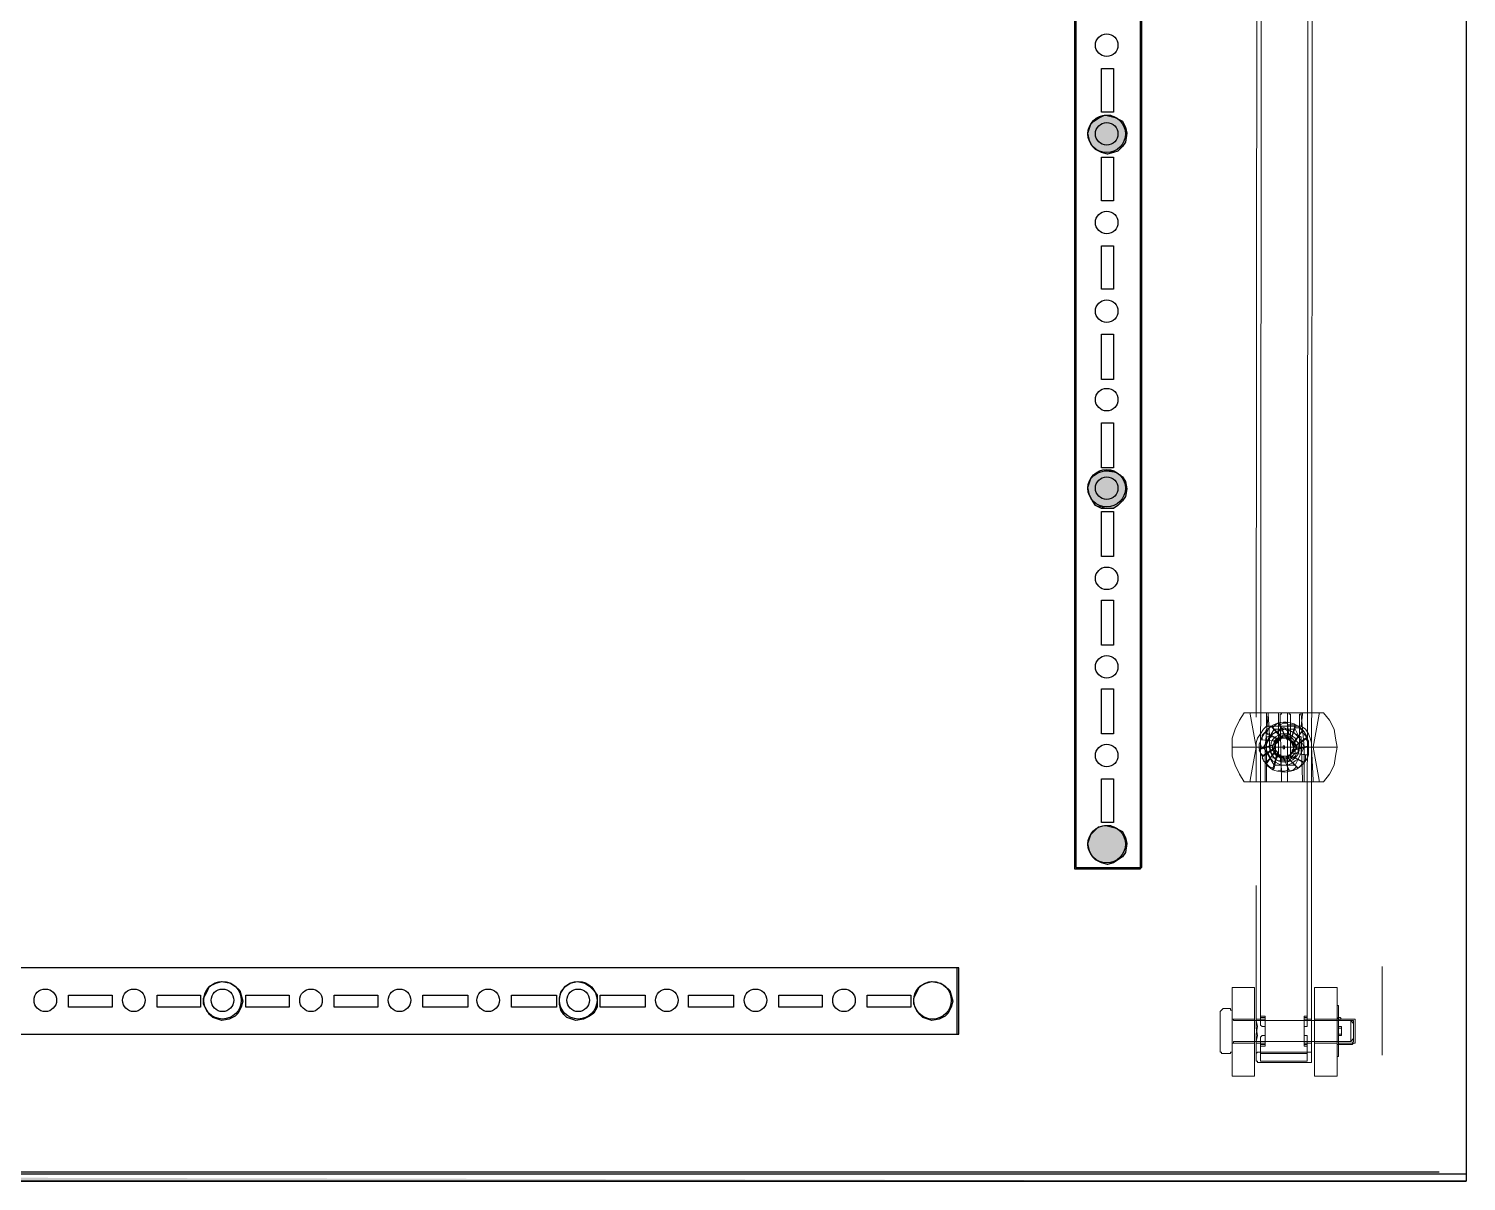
# Model space of a CAD drawing. Extents: x 4719 to 8938, y 1800 to 4482.
# Drawn here: x 5730.9 to 6136.3, y 3079.9 to 3404.8 of the extents above; entities that cross this region are included whole.
import ezdxf

# ---------------------------------------------------------------- set-up
doc = ezdxf.new("R2010")
doc.units = 0
doc.header["$LTSCALE"] = 10
doc.header["$MEASUREMENT"] = 0
doc.layers.add('G02-1-PRDXXXX-E-MRIO-01-P01-01$0$ANNOTATION', color=7, linetype='Continuous')

# ---------------------------------------------------------------- blocks, each defined once
blk = doc.blocks.new('G02-1-PRDXXXX-E-MRIO-01-P01-01$0$DV-54809-ZX-350-001')
at = {"layer": 'G02-1-PRDXXXX-E-MRIO-01-P01-01$0$ANNOTATION', "lineweight": 25}
for points in [[(1415.29, 2462.72), (1417.41, 2462.72), (1417.41, 1279.86), (530.47, 1279.86), (530.47, 1281.98), (530.47, 2460.61), (530.47, 2462.72)], [(1306.91, 1367.92), (1325.54, 1367.92), (1325.54, 2376.36), (1306.91, 2376.36)], [(1307.33, 1368.34), (1325.96, 1368.34), (1325.96, 2376.78), (1307.33, 2376.78)], [(1314.53, 1581.29), (1314.53, 1593.57), (1317.92, 1593.57), (1317.92, 1581.29)], [(1316.22, 1569.44), (1314.53, 1569.86), (1312.84, 1570.71), (1311.99, 1571.55), (1311.14, 1573.25), (1310.72, 1575.36), (1311.57, 1577.9), (1312.41, 1578.75), (1313.68, 1579.6), (1315.38, 1580.44), (1317.07, 1580.44), (1318.76, 1579.6), (1320.46, 1578.75), (1321.3, 1577.06), (1321.73, 1575.36), (1321.3, 1572.82), (1320.46, 1571.55), (1319.19, 1570.28), (1317.92, 1569.86)], [(1314.53, 1556.31), (1314.53, 1568.59), (1317.92, 1568.59), (1317.92, 1556.31)], [(1314.53, 1531.33), (1314.53, 1543.61), (1317.92, 1543.61), (1317.92, 1531.33)], [(1314.53, 1505.93), (1314.53, 1518.63), (1317.92, 1518.63), (1317.92, 1505.93)], [(1314.53, 1480.95), (1314.53, 1493.65), (1317.92, 1493.65), (1317.92, 1480.95)], [(1316.22, 1469.52), (1314.53, 1469.52), (1312.84, 1470.37), (1311.99, 1471.64), (1311.14, 1473.33), (1310.72, 1475.45), (1311.57, 1477.99), (1312.41, 1478.84), (1313.68, 1479.68), (1315.38, 1480.11), (1317.07, 1480.11), (1318.76, 1479.68), (1320.46, 1478.41), (1321.3, 1477.14), (1321.73, 1475.03), (1321.3, 1472.91), (1320.46, 1471.64), (1319.19, 1470.37), (1317.92, 1469.52)], [(1314.53, 1455.98), (1314.53, 1468.68), (1317.92, 1468.68), (1317.92, 1455.98)], [(1314.53, 1431), (1314.53, 1443.7), (1317.92, 1443.7), (1317.92, 1431)], [(1314.53, 1406.02), (1314.53, 1418.72), (1317.92, 1418.72), (1317.92, 1406.02)], [(1314.53, 1381.04), (1314.53, 1393.32), (1317.92, 1393.32), (1317.92, 1381.04)], [(1316.22, 1369.19), (1314.53, 1369.61), (1312.84, 1370.46), (1311.99, 1371.3), (1311.14, 1373), (1310.72, 1375.11), (1311.57, 1377.65), (1312.41, 1378.5), (1313.68, 1379.77), (1315.38, 1380.19), (1317.07, 1380.19), (1318.76, 1379.35), (1320.46, 1378.5), (1321.3, 1376.81), (1321.73, 1375.11), (1321.3, 1372.57), (1320.46, 1371.3), (1319.19, 1370.46), (1317.92, 1369.61)], [(1273.89, 1321.35), (1273.89, 1339.98), (653.24, 1339.98), (653.24, 1321.35)], [(1274.31, 1321.35), (1274.31, 1339.98), (653.67, 1339.98), (653.67, 1321.35)], [(1072.37, 1330.66), (1071.95, 1328.97), (1071.1, 1327.27), (1070.25, 1326.43), (1068.56, 1325.58), (1066.44, 1325.16), (1063.9, 1326), (1063.05, 1326.85), (1062.21, 1328.12), (1061.36, 1329.81), (1061.36, 1331.51), (1062.21, 1333.2), (1063.05, 1334.9), (1064.75, 1335.74), (1066.44, 1336.17), (1068.98, 1335.74), (1070.25, 1334.9), (1071.52, 1333.62), (1071.95, 1332.35)], [(1172.28, 1330.66), (1172.28, 1328.97), (1171.43, 1327.27), (1170.16, 1326.43), (1168.47, 1325.58), (1166.35, 1325.16), (1163.81, 1326), (1162.97, 1326.85), (1162.12, 1328.12), (1161.7, 1329.81), (1161.7, 1331.51), (1162.12, 1333.2), (1163.39, 1334.9), (1164.66, 1335.74), (1166.78, 1336.17), (1168.89, 1335.74), (1170.16, 1334.9), (1171.43, 1333.62), (1172.28, 1332.35)], [(1272.62, 1330.66), (1272.19, 1328.97), (1271.35, 1327.27), (1270.5, 1326.43), (1268.81, 1325.58), (1266.69, 1325.16), (1264.15, 1326), (1263.3, 1326.85), (1262.46, 1328.12), (1261.61, 1329.81), (1261.61, 1331.51), (1262.46, 1333.2), (1263.3, 1334.9), (1265, 1335.74), (1266.69, 1336.17), (1269.23, 1335.74), (1270.5, 1334.9), (1271.77, 1333.62), (1272.19, 1332.35)], [(1035.54, 1328.97), (1023.26, 1328.97), (1023.26, 1332.35), (1035.54, 1332.35)], [(1060.51, 1328.97), (1048.24, 1328.97), (1048.24, 1332.35), (1060.51, 1332.35)], [(1085.49, 1328.97), (1073.22, 1328.97), (1073.22, 1332.35), (1085.49, 1332.35)], [(1110.47, 1328.97), (1098.19, 1328.97), (1098.19, 1332.35), (1110.47, 1332.35)], [(1135.87, 1328.97), (1123.17, 1328.97), (1123.17, 1332.35), (1135.87, 1332.35)], [(1160.85, 1328.97), (1148.15, 1328.97), (1148.15, 1332.35), (1160.85, 1332.35)], [(1185.83, 1328.97), (1173.13, 1328.97), (1173.13, 1332.35), (1185.83, 1332.35)], [(1210.81, 1328.97), (1198.11, 1328.97), (1198.11, 1332.35), (1210.81, 1332.35)], [(1235.79, 1328.97), (1223.51, 1328.97), (1223.51, 1332.35), (1235.79, 1332.35)], [(1260.76, 1328.97), (1248.49, 1328.97), (1248.49, 1332.35), (1260.76, 1332.35)]]:
    blk.add_lwpolyline(points, close=True, dxfattribs=at)
for points in [[(1417.41, 2460.61), (530.47, 2460.61), (530.47, 1281.98), (1417.41, 1281.98)], [(1409.79, 1282.4), (538.94, 1282.4)], [(530.47, 1279.86), (1417.41, 1279.86)]]:
    blk.add_lwpolyline(points, dxfattribs=at)
at = {"layer": 'G02-1-PRDXXXX-E-MRIO-01-P01-01$0$ANNOTATION', "lineweight": 0}
for points in [[(1373.8, 1353.95), (1374.65, 2372.97), (1374.65, 2383.98), (1374.65, 2413.19), (1374.22, 2415.31), (1374.65, 2417), (1374.65, 2422.5), (1374.22, 2422.5), (1374.22, 2422.93), (1372.95, 2422.93), (1360.25, 2422.93), (1359.41, 2422.93), (1358.98, 2422.5), (1358.98, 2417), (1358.98, 2413.19), (1358.98, 2383.98), (1358.98, 2372.97), (1358.14, 1410.68)], [(1373.38, 2418.27), (1372.11, 2418.27), (1372.11, 2417.42), (1372.11, 2412.77), (1372.95, 2412.77), (1373.38, 2412.34), (1373.38, 2383.98), (1373.38, 2372.97), (1372.53, 1340.82)], [(1360.25, 2409.38), (1361.52, 2409.38), (1361.52, 2412.77), (1360.25, 2412.77), (1360.25, 2412.34), (1360.25, 2383.98), (1360.25, 2372.97), (1359.41, 1351.41)], [(1356.02, 1411.95), (1356.44, 1411.95), (1356.44, 1411.52), (1358.14, 1402.21), (1351.79, 1402.21), (1351.36, 1402.21)], [(1370.84, 1411.52), (1371.68, 1402.21), (1369.14, 1397.13), (1363.22, 1397.13), (1360.25, 1402.21), (1363.22, 1407.29), (1369.14, 1407.29), (1371.68, 1402.21), (1372.11, 1402.21), (1373.8, 1402.21), (1374.22, 1402.21), (1375.92, 1392.9), (1375.92, 1392.47), (1376.34, 1392.47)], [(1361.52, 1411.52), (1360.68, 1402.21), (1360.68, 1392.9), (1360.68, 1392.47), (1360.25, 1392.47), (1361.1, 1392.47), (1361.1, 1392.9), (1361.1, 1404.75), (1361.1, 1405.17), (1361.52, 1405.17), (1365.76, 1407.71), (1366.18, 1407.71), (1370.84, 1405.17), (1370.84, 1404.75), (1371.26, 1392.9), (1371.26, 1392.47), (1371.68, 1392.47)], [(1360.68, 1411.95), (1361.1, 1411.95), (1361.1, 1411.52), (1361.1, 1408.14), (1361.52, 1408.14), (1361.95, 1408.14), (1369.99, 1408.14), (1370.41, 1408.14), (1370.84, 1408.14), (1371.26, 1411.52), (1371.26, 1411.95), (1371.68, 1411.95)], [(1361.52, 1411.52), (1361.52, 1411.52)], [(1361.52, 1411.52), (1361.52, 1411.52)], [(1362.79, 1399.25), (1363.64, 1399.25), (1364.06, 1399.25), (1364.06, 1399.67), (1364.49, 1399.67), (1364.49, 1400.09), (1364.49, 1401.36), (1364.49, 1403.48), (1364.49, 1411.52), (1364.49, 1411.95), (1364.91, 1411.95)], [(1365.76, 1392.47), (1365.33, 1392.47), (1365.33, 1392.9), (1364.91, 1410.25), (1364.91, 1411.52), (1365.33, 1411.52), (1365.33, 1411.95), (1364.49, 1411.95)], [(1367.45, 1411.95), (1366.6, 1411.95), (1367.03, 1411.95), (1367.03, 1411.52), (1367.03, 1410.25), (1367.03, 1392.9), (1367.03, 1392.47), (1366.6, 1392.47)], [(1367.03, 1411.95), (1367.45, 1411.95), (1367.45, 1411.52), (1367.87, 1411.52), (1367.87, 1403.48), (1367.87, 1401.36), (1367.87, 1400.09), (1367.87, 1399.25), (1368.3, 1399.25), (1369.14, 1399.25)], [(1370.41, 1411.52), (1370.41, 1411.52)], [(1381, 1402.21), (1380.57, 1402.21), (1374.22, 1402.21), (1375.92, 1411.52), (1375.92, 1411.95), (1376.34, 1411.95)], [(1361.1, 1408.14), (1360.25, 1407.29), (1359.41, 1406.02), (1358.56, 1404.75), (1358.14, 1403.48), (1358.14, 1402.21), (1358.14, 1392.9), (1358.14, 1392.47), (1357.71, 1392.47)], [(1364.49, 1408.98), (1364.91, 1408.56), (1365.76, 1408.98), (1367.03, 1408.98), (1367.03, 1408.56), (1369.14, 1408.56), (1369.14, 1407.71), (1370.41, 1407.71), (1371.26, 1406.87), (1370.84, 1406.44), (1371.68, 1406.02), (1372.53, 1404.75), (1372.11, 1404.75), (1372.95, 1403.48), (1372.95, 1402.63), (1372.53, 1402.21), (1372.95, 1401.36), (1372.95, 1400.09), (1372.11, 1400.09), (1372.11, 1398.82), (1371.68, 1397.98), (1371.26, 1397.98), (1370.84, 1397.13), (1369.99, 1396.28), (1369.57, 1396.71), (1368.72, 1395.86), (1367.45, 1395.44), (1367.45, 1395.86), (1366.18, 1395.44), (1365.33, 1395.44), (1365.33, 1395.86), (1364.06, 1395.44), (1362.79, 1395.86), (1363.22, 1396.28), (1361.95, 1396.71), (1361.1, 1397.55), (1361.1, 1397.98), (1360.25, 1398.4), (1359.83, 1399.67), (1360.25, 1399.67), (1359.41, 1400.52), (1358.98, 1401.79), (1359.83, 1401.79), (1359.41, 1403.06), (1359.41, 1404.33), (1359.83, 1404.33), (1359.83, 1405.17), (1360.68, 1406.44), (1361.1, 1406.02), (1361.52, 1407.29), (1362.37, 1408.14), (1362.79, 1407.71)], [(1359.83, 1401.79), (1363.64, 1403.06), (1363.64, 1403.48), (1364.06, 1403.9), (1359.41, 1404.33), (1359.83, 1405.17), (1359.83, 1405.6), (1360.68, 1406.44), (1361.1, 1407.29), (1361.95, 1407.71)], [(1364.91, 1408.56), (1366.6, 1404.75), (1367.03, 1404.75), (1367.45, 1404.33), (1367.03, 1408.98)], [(1367.03, 1408.56), (1367.45, 1404.75), (1367.87, 1404.33), (1367.87, 1403.9), (1369.14, 1408.56)], [(1369.14, 1407.71), (1367.87, 1403.9), (1368.3, 1403.48), (1368.3, 1403.06), (1371.26, 1406.87)], [(1369.14, 1407.29), (1369.14, 1407.29)], [(1374.65, 1392.47), (1374.22, 1392.47), (1374.22, 1392.9), (1373.8, 1402.21), (1373.8, 1403.48), (1373.38, 1404.75), (1372.95, 1406.02), (1372.11, 1407.29), (1370.84, 1408.14)], [(1370.84, 1408.14), (1370.84, 1408.14)], [(1360.25, 1399.67), (1363.22, 1401.79), (1363.64, 1402.63), (1363.64, 1403.06), (1358.98, 1401.79), (1358.98, 1403.06), (1359.41, 1403.9)], [(1359.83, 1404.33), (1364.06, 1403.9), (1364.49, 1403.9), (1364.91, 1404.33), (1360.68, 1406.44)], [(1361.1, 1405.17), (1361.52, 1405.17)], [(1363.64, 1403.06), (1363.64, 1403.06)], [(1364.06, 1403.9), (1364.06, 1403.9)], [(1364.91, 1404.33), (1364.49, 1404.33)], [(1367.03, 1406.02), (1366.6, 1406.02), (1365.33, 1406.02), (1364.91, 1406.02)], [(1365.33, 1406.02), (1365.33, 1406.02)], [(1365.76, 1404.75), (1365.33, 1404.75)], [(1366.6, 1406.02), (1366.6, 1406.02)], [(1366.6, 1404.75), (1366.6, 1404.75)], [(1367.45, 1404.33), (1367.45, 1404.75)], [(1367.87, 1403.9), (1367.87, 1403.9)], [(1372.11, 1404.75), (1368.72, 1402.21), (1368.72, 1401.79), (1368.3, 1401.36), (1372.95, 1402.63)], [(1368.3, 1403.06), (1368.72, 1403.06)], [(1370.84, 1406.44), (1368.72, 1403.06), (1368.72, 1402.21), (1372.53, 1404.75), (1372.95, 1403.9), (1372.95, 1402.63), (1372.95, 1400.52)], [(1370.41, 1405.17), (1370.84, 1405.17)], [(1372.11, 1392.47), (1371.68, 1392.47), (1371.68, 1392.9), (1371.68, 1402.21), (1360.68, 1402.21), (1360.25, 1402.21), (1358.56, 1402.21), (1358.14, 1402.21), (1356.44, 1392.9), (1356.44, 1392.47), (1356.02, 1392.47)], [(1361.1, 1397.98), (1363.64, 1400.94), (1363.64, 1402.21), (1359.83, 1399.67), (1359.41, 1400.52), (1358.98, 1401.36)], [(1363.22, 1396.28), (1364.06, 1400.09), (1364.06, 1400.94), (1363.64, 1401.36), (1361.1, 1397.55), (1360.25, 1398.4), (1359.83, 1399.25)], [(1365.33, 1395.86), (1364.91, 1399.67), (1364.49, 1400.09), (1364.06, 1400.52), (1362.79, 1395.86)], [(1363.64, 1402.21), (1363.22, 1401.79)], [(1363.64, 1401.36), (1363.64, 1400.94)], [(1364.06, 1400.52), (1364.06, 1400.09)], [(1367.45, 1395.86), (1365.76, 1399.25), (1365.33, 1399.67), (1364.91, 1400.09), (1365.33, 1395.44)], [(1364.91, 1400.09), (1364.91, 1399.67)], [(1369.57, 1396.71), (1366.6, 1399.67), (1365.76, 1399.67), (1367.45, 1395.44)], [(1365.76, 1399.67), (1365.76, 1399.25)], [(1371.26, 1397.98), (1367.45, 1400.09), (1367.03, 1399.67), (1366.6, 1399.67), (1369.99, 1396.28)], [(1366.6, 1399.67), (1366.6, 1399.67)], [(1372.11, 1400.09), (1368.3, 1400.52), (1367.87, 1400.09), (1367.45, 1400.09), (1371.68, 1397.98)], [(1367.45, 1400.09), (1367.45, 1400.09)], [(1367.87, 1400.52), (1368.3, 1400.52)], [(1368.3, 1401.36), (1368.72, 1401.36)], [(1368.72, 1399.25), (1368.3, 1399.25)], [(1368.72, 1402.21), (1368.72, 1402.21)], [(1371.68, 1402.21), (1371.68, 1402.21)], [(1369.14, 1397.13), (1369.14, 1397.13)], [(1360.68, 1392.9), (1360.68, 1392.9)], [(1365.33, 1392.9), (1365.33, 1392.9)], [(1367.03, 1392.9), (1367.03, 1392.9)], [(1358.14, 1363.26), (1358.14, 1352.25), (1358.14, 1323.04), (1358.56, 1320.92), (1358.14, 1319.23), (1358.14, 1313.73), (1358.56, 1313.73), (1358.56, 1313.3), (1359.83, 1313.3), (1372.53, 1313.3), (1373.8, 1313.3), (1373.8, 1313.73), (1373.8, 1319.23), (1373.8, 1323.04), (1373.8, 1352.25), (1373.8, 1363.26)], [(1359.41, 1326.43), (1360.68, 1326.43), (1360.68, 1323.46), (1359.83, 1323.46), (1359.41, 1323.89), (1359.41, 1352.25), (1359.41, 1363.26)], [(1372.53, 1326.43), (1371.68, 1326.43), (1371.68, 1323.46), (1372.53, 1323.46), (1372.53, 1323.89), (1372.53, 1352.25), (1372.53, 1363.26)], [(1393.7, 1315.42), (1393.7, 1340.4)], [(1351.36, 1316.69), (1351.36, 1316.27), (1350.94, 1316.27), (1350.94, 1315.84), (1350.52, 1315.84), (1348.82, 1315.84), (1348.4, 1315.84), (1348.4, 1316.27), (1347.98, 1316.27), (1347.98, 1316.69), (1347.98, 1327.7), (1348.4, 1328.12), (1348.82, 1328.54), (1350.52, 1328.54), (1350.94, 1328.54), (1350.94, 1328.12), (1351.36, 1328.12), (1351.36, 1327.7)], [(1384.81, 1325.16), (1352.21, 1325.16), (1351.79, 1325.16), (1351.79, 1325.58), (1351.36, 1325.58), (1351.36, 1326)], [(1357.71, 1325.58), (1351.36, 1325.58)], [(1360.68, 1325.58), (1358.98, 1325.58), (1358.14, 1325.58), (1358.14, 1326)], [(1360.68, 1326), (1359.83, 1326), (1359.41, 1326)], [(1371.68, 1326), (1372.53, 1326)], [(1373.8, 1326), (1373.8, 1325.58), (1373.38, 1325.58), (1371.68, 1325.58)], [(1372.53, 1326), (1372.53, 1326)], [(1381, 1325.58), (1374.65, 1325.58)], [(1381, 1317.96), (1381, 1318.38), (1381.42, 1318.38), (1381.42, 1318.81), (1381.84, 1318.81), (1382.27, 1318.81), (1385.23, 1318.81), (1385.65, 1319.23), (1385.65, 1325.16), (1385.23, 1325.16), (1382.27, 1325.16), (1381.84, 1325.16), (1381.84, 1325.58), (1381.42, 1325.58), (1381, 1326), (1381, 1326.43)], [(1381.42, 1317.96), (1381.42, 1318.38), (1382.27, 1318.38), (1385.23, 1318.38), (1385.65, 1318.81), (1386.08, 1318.81), (1386.08, 1319.23), (1386.08, 1324.73), (1386.08, 1325.58), (1385.23, 1325.58), (1382.27, 1325.58), (1381.84, 1326), (1381.42, 1326), (1381.42, 1326.43)], [(1351.36, 1318.38), (1351.36, 1318.81), (1351.79, 1318.81), (1351.79, 1319.23), (1352.21, 1319.23), (1384.81, 1319.23), (1384.81, 1325.16), (1385.65, 1324.31)], [(1358.14, 1319.23), (1358.14, 1321.35), (1358.56, 1323.46), (1358.14, 1325.16)], [(1360.68, 1323.46), (1360.68, 1318.38), (1360.68, 1317.96), (1359.41, 1317.96)], [(1371.68, 1323.46), (1371.68, 1318.38), (1371.68, 1317.96), (1372.53, 1317.96)], [(1373.8, 1325.16), (1373.8, 1321.35), (1373.8, 1319.23)], [(1382.27, 1323.04), (1382.27, 1323.46)], [(1382.27, 1323.04), (1382.27, 1320.92)], [(1382.27, 1323.04), (1382.27, 1323.04)], [(1351.36, 1318.81), (1357.71, 1318.81)], [(1358.14, 1318.38), (1358.14, 1318.81), (1358.98, 1318.81), (1360.68, 1318.81)], [(1360.68, 1318.38), (1359.83, 1318.38), (1359.41, 1318.38), (1359.41, 1320.5), (1359.83, 1320.92), (1360.68, 1320.92)], [(1359.41, 1318.38), (1359.41, 1313.73), (1359.83, 1313.73), (1372.53, 1313.73), (1372.53, 1318.38)], [(1371.68, 1318.38), (1372.53, 1318.38), (1372.53, 1320.5), (1372.53, 1320.92), (1371.68, 1320.92)], [(1371.68, 1318.81), (1373.38, 1318.81), (1373.8, 1318.81), (1373.8, 1318.38)], [(1372.53, 1318.38), (1372.53, 1318.38)], [(1374.65, 1318.81), (1381, 1318.81)], [(1384.81, 1319.23), (1385.65, 1320.08)], [(1358.14, 1315.84), (1358.56, 1316.27), (1359.83, 1316.27), (1372.53, 1316.27), (1373.8, 1316.27), (1373.8, 1315.84)], [(1359.41, 1315.84), (1359.83, 1315.84), (1372.53, 1315.84)], [(1372.53, 1315.84), (1372.53, 1315.84)], [(1393.7, 1315.42), (1393.7, 1315.42)]]:
    blk.add_lwpolyline(points, dxfattribs=at)
at = {"layer": 'G02-1-PRDXXXX-E-MRIO-01-P01-01$0$ANNOTATION', "color": 7, "lineweight": 0, "true_color": 0xffffff}
for points in [[(1318.76, 1579.6), (1315.38, 1580.44)], [(1314.53, 1569.86), (1316.22, 1569.44), (1312.84, 1570.71)], [(1318.76, 1479.68), (1315.38, 1480.11)], [(1314.53, 1469.52), (1316.22, 1469.52), (1312.84, 1470.37)], [(1318.76, 1379.35), (1315.38, 1380.19)], [(1314.53, 1369.61), (1316.22, 1369.19), (1312.84, 1370.46)], [(532.59, 1279.86), (1417.41, 1279.86)]]:
    blk.add_lwpolyline(points, dxfattribs=at)
at = {"layer": 'G02-1-PRDXXXX-E-MRIO-01-P01-01$0$ANNOTATION', "lineweight": 0}
for points in [[(1376.76, 1392.47), (1355.17, 1392.47), (1354.75, 1392.47), (1353.48, 1394.59), (1352.21, 1397.13), (1351.36, 1399.67), (1351.36, 1402.21), (1351.36, 1404.75), (1352.21, 1407.29), (1353.48, 1409.83), (1354.75, 1411.95), (1355.17, 1411.95), (1376.76, 1411.95), (1377.19, 1411.95), (1378.88, 1409.83), (1380.15, 1407.29), (1380.57, 1404.75), (1381, 1402.21), (1380.57, 1399.67), (1380.15, 1397.13), (1378.88, 1394.59), (1377.19, 1392.47)], [(1370.41, 1399.67), (1369.99, 1398.82), (1369.14, 1398.4), (1368.72, 1397.98), (1367.87, 1397.55), (1367.03, 1397.13), (1366.18, 1397.13), (1365.33, 1397.13), (1364.49, 1397.55), (1363.64, 1397.98), (1362.79, 1398.4), (1362.37, 1398.82), (1361.95, 1399.67), (1361.52, 1400.52), (1361.1, 1401.36), (1361.1, 1403.06), (1361.52, 1403.9), (1361.95, 1404.75), (1362.37, 1405.17), (1362.79, 1406.02), (1363.64, 1406.44), (1364.49, 1406.87), (1365.33, 1406.87), (1366.18, 1407.29), (1367.03, 1406.87), (1367.87, 1406.87), (1368.72, 1406.44), (1369.14, 1406.02), (1369.99, 1405.17), (1370.41, 1404.75), (1370.84, 1403.9), (1370.84, 1400.52)], [(1362.79, 1407.71), (1363.64, 1408.56), (1364.49, 1408.98), (1366.6, 1404.75), (1365.33, 1404.75)], [(1361.95, 1402.21), (1362.37, 1403.06), (1362.37, 1403.48), (1362.79, 1404.33), (1363.22, 1404.75), (1363.64, 1405.17), (1364.49, 1405.6), (1365.33, 1406.02), (1365.76, 1406.02), (1366.6, 1406.02), (1367.45, 1406.02), (1367.87, 1405.6), (1368.72, 1405.17), (1369.14, 1404.75), (1369.57, 1403.9), (1369.99, 1403.48), (1369.99, 1402.63), (1369.99, 1401.79), (1369.99, 1400.94), (1369.57, 1400.52), (1369.14, 1399.67), (1368.72, 1399.25), (1367.87, 1398.82), (1367.45, 1398.4), (1366.6, 1398.4), (1365.76, 1398.4), (1365.33, 1398.4), (1364.49, 1398.4), (1363.64, 1398.82), (1363.22, 1399.25), (1362.79, 1400.09), (1362.37, 1400.52), (1362.37, 1401.36)], [(1362.79, 1402.21), (1362.79, 1402.63), (1363.22, 1403.48), (1363.22, 1403.9), (1363.64, 1404.33), (1364.06, 1404.75), (1364.91, 1405.17), (1365.33, 1405.17), (1365.76, 1405.6), (1366.6, 1405.6), (1367.03, 1405.17), (1367.87, 1405.17), (1368.3, 1404.75), (1368.72, 1404.33), (1369.14, 1403.48), (1369.14, 1403.06), (1369.57, 1402.63), (1369.57, 1401.79), (1369.14, 1401.36), (1369.14, 1400.52), (1368.72, 1400.09), (1368.3, 1399.67), (1367.87, 1399.25), (1367.03, 1399.25), (1366.6, 1398.82), (1365.76, 1398.82), (1365.33, 1398.82), (1364.91, 1399.25), (1364.06, 1399.67), (1363.64, 1400.09), (1363.22, 1400.52), (1363.22, 1400.94), (1362.79, 1401.36)], [(1363.22, 1402.21), (1363.22, 1403.48), (1363.64, 1403.9), (1364.06, 1404.33), (1364.49, 1404.75), (1364.91, 1404.75), (1365.33, 1405.17), (1365.76, 1405.17), (1366.6, 1405.17), (1367.03, 1405.17), (1367.45, 1404.75), (1367.87, 1404.33), (1368.3, 1403.9), (1368.72, 1403.48), (1369.14, 1403.06), (1369.14, 1402.63), (1369.14, 1401.79), (1369.14, 1401.36), (1368.72, 1400.94), (1368.3, 1400.52), (1367.87, 1400.09), (1367.45, 1399.67), (1367.03, 1399.25), (1366.6, 1399.25), (1365.76, 1399.25), (1365.33, 1399.25), (1364.91, 1399.25), (1364.49, 1399.67), (1364.06, 1400.09), (1363.64, 1400.52), (1363.22, 1400.94), (1363.22, 1401.79)], [(1363.22, 1402.21), (1363.22, 1403.06), (1363.64, 1403.9), (1364.06, 1404.33), (1364.49, 1404.75), (1364.91, 1404.75), (1365.33, 1405.17), (1365.76, 1405.17), (1366.6, 1405.17), (1367.03, 1404.75), (1367.45, 1404.75), (1367.87, 1404.33), (1368.3, 1403.9), (1368.72, 1403.48), (1368.72, 1403.06), (1369.14, 1402.63), (1369.14, 1401.79), (1368.72, 1401.36), (1368.72, 1400.94), (1368.3, 1400.52), (1367.87, 1400.09), (1367.45, 1399.67), (1367.03, 1399.25), (1366.6, 1399.25), (1365.76, 1399.25), (1365.33, 1399.25), (1364.91, 1399.67), (1364.49, 1399.67), (1364.06, 1400.09), (1363.64, 1400.52), (1363.22, 1400.94), (1363.22, 1401.79), (1363.22, 1402.21), (1363.64, 1402.63), (1363.64, 1403.48), (1364.06, 1403.9), (1364.49, 1404.33), (1364.91, 1404.75), (1365.33, 1404.75), (1365.76, 1404.75), (1366.6, 1404.75), (1367.03, 1404.75), (1367.45, 1404.33), (1367.87, 1404.33), (1368.3, 1403.9), (1368.3, 1403.48), (1368.72, 1403.06), (1368.72, 1402.21), (1368.72, 1401.79), (1368.72, 1401.36), (1368.3, 1400.94), (1368.3, 1400.52), (1367.87, 1400.09), (1367.45, 1399.67), (1367.03, 1399.67), (1366.6, 1399.67), (1365.76, 1399.67), (1365.33, 1399.67), (1364.91, 1399.67), (1364.49, 1400.09), (1364.06, 1400.09), (1363.64, 1400.52), (1363.64, 1401.36), (1363.64, 1401.79)], [(1363.64, 1402.21), (1363.64, 1403.06), (1364.06, 1403.48), (1364.49, 1403.9), (1364.49, 1404.33), (1364.91, 1404.33), (1365.33, 1404.75), (1366.18, 1404.75), (1366.6, 1404.75), (1367.03, 1404.33), (1367.45, 1404.33), (1367.87, 1403.9), (1367.87, 1403.48), (1368.3, 1403.48), (1368.3, 1403.06), (1368.72, 1402.21), (1368.72, 1401.79), (1368.3, 1401.36), (1368.3, 1400.94), (1367.87, 1400.52), (1367.87, 1400.09), (1367.45, 1400.09), (1367.03, 1399.67), (1366.6, 1399.67), (1366.18, 1399.67), (1365.33, 1399.67), (1364.91, 1400.09), (1364.49, 1400.09), (1364.49, 1400.52), (1364.06, 1400.94), (1363.64, 1401.36), (1363.64, 1401.79)], [(1365.76, 1402.21), (1365.76, 1402.63), (1366.18, 1402.63), (1366.18, 1402.21), (1366.6, 1402.21), (1366.18, 1402.21), (1366.18, 1401.79), (1365.76, 1401.79)], [(1357.71, 1310.34), (1357.71, 1334.47), (1351.36, 1334.47), (1351.36, 1310.34), (1351.36, 1309.49), (1357.71, 1309.49)], [(1381, 1321.77), (1381, 1334.47), (1374.65, 1334.47), (1374.65, 1321.77), (1374.65, 1309.49), (1381, 1309.49)], [(1381.42, 1315), (1381, 1315), (1381, 1329.39), (1381.42, 1329.39)], [(1382.27, 1323.46), (1381.42, 1323.46)], [(1381.42, 1323.04), (1382.27, 1323.04)], [(1381.42, 1321.35), (1382.27, 1321.35)], [(1382.27, 1320.92), (1381.42, 1320.92)]]:
    blk.add_lwpolyline(points, close=True, dxfattribs=at)
for points in [[(1361.1, 1411.95), (1361.52, 1411.95), (1361.52, 1411.52), (1361.95, 1405.6), (1361.95, 1402.21, 1), (1370.41, 1402.21), (1370.41, 1405.6), (1370.41, 1411.52), (1370.84, 1411.52), (1370.84, 1411.95), (1371.26, 1411.95)], [(1361.1, 1406.02), (1364.49, 1404.33), (1364.91, 1404.75), (1365.76, 1404.75), (1362.37, 1408.14, -0.467554), (1372.53, 1405.17)], [(1372.53, 1402.21), (1368.72, 1401.36), (1368.3, 1400.94), (1367.87, 1400.52), (1372.95, 1400.09, -0.537834), (1361.1, 1397.13)]]:
    blk.add_lwpolyline(points, format="xyb", dxfattribs=at)
at = {"layer": 'G02-1-PRDXXXX-E-MRIO-01-P01-01$0$ANNOTATION', "lineweight": 25}
for centre, radius in [((1316.01, 1600.13), 3.18), ((1316.01, 1575.15), 5.29), ((1316.01, 1575.15), 3.18), ((1316.01, 1550.17), 3.18), ((1316.01, 1525.19), 3.18), ((1316.01, 1500.22), 3.18), ((1316.01, 1475.24), 5.29), ((1316.01, 1475.24), 3.18), ((1316.01, 1449.84), 3.18), ((1316.01, 1424.86), 3.18), ((1316.01, 1399.88), 3.18), ((1316.01, 1374.9), 5.29), ((1016.7, 1330.87), 3.18), ((1041.68, 1330.87), 3.18), ((1066.66, 1330.88), 5.29), ((1066.65, 1330.87), 3.18), ((1091.63, 1330.87), 3.18), ((1116.61, 1330.87), 3.18), ((1141.59, 1330.87), 3.18), ((1166.99, 1330.88), 5.29), ((1166.99, 1330.87), 3.18), ((1191.97, 1330.87), 3.18), ((1216.95, 1330.87), 3.18), ((1241.92, 1330.87), 3.18), ((1266.9, 1330.87), 5.29)]:
    blk.add_circle(centre, radius, dxfattribs=at)
at = {"layer": 'G02-1-PRDXXXX-E-MRIO-01-P01-01$0$ANNOTATION', "color": 7, "true_color": 0xffffff, "transparency": 33554559}
for points in [[(1310.72, 1575.36), (1321.3, 1572.82), (1311.57, 1577.9)], [(1311.57, 1577.9), (1321.73, 1575.36), (1312.41, 1578.75)], [(1321.3, 1572.82), (1311.57, 1577.9), (1321.73, 1575.36)], [(1312.41, 1578.75), (1321.3, 1577.06), (1313.68, 1579.6)], [(1321.73, 1575.36), (1312.41, 1578.75), (1321.3, 1577.06)], [(1313.68, 1579.6), (1320.46, 1578.75), (1315.38, 1580.44)], [(1321.3, 1577.06), (1313.68, 1579.6), (1320.46, 1578.75)], [(1320.46, 1578.75), (1315.38, 1580.44), (1318.76, 1579.6)], [(1311.14, 1573.25), (1320.46, 1571.55), (1310.72, 1575.36)], [(1320.46, 1571.55), (1310.72, 1575.36), (1321.3, 1572.82)], [(1311.99, 1571.55), (1319.19, 1570.28), (1311.14, 1573.25)], [(1319.19, 1570.28), (1311.14, 1573.25), (1320.46, 1571.55)], [(1312.84, 1570.71), (1317.92, 1569.86), (1311.99, 1571.55)], [(1317.92, 1569.86), (1311.99, 1571.55), (1319.19, 1570.28)], [(1316.22, 1569.44), (1312.84, 1570.71), (1317.92, 1569.86)], [(1312.41, 1478.84), (1321.3, 1477.14), (1313.68, 1479.68)], [(1313.68, 1479.68), (1320.46, 1478.41), (1315.38, 1480.11)], [(1321.3, 1477.14), (1313.68, 1479.68), (1320.46, 1478.41)], [(1320.46, 1478.41), (1315.38, 1480.11), (1318.76, 1479.68)], [(1310.72, 1475.45), (1321.3, 1472.91), (1311.57, 1477.99)], [(1311.57, 1477.99), (1321.73, 1475.03), (1312.41, 1478.84)], [(1321.3, 1472.91), (1311.57, 1477.99), (1321.73, 1475.03)], [(1321.73, 1475.03), (1312.41, 1478.84), (1321.3, 1477.14)], [(1311.14, 1473.33), (1320.46, 1471.64), (1310.72, 1475.45)], [(1320.46, 1471.64), (1310.72, 1475.45), (1321.3, 1472.91)], [(1311.99, 1471.64), (1319.19, 1470.37), (1311.14, 1473.33)], [(1319.19, 1470.37), (1311.14, 1473.33), (1320.46, 1471.64)], [(1312.84, 1470.37), (1317.92, 1469.52), (1311.99, 1471.64)], [(1317.92, 1469.52), (1311.99, 1471.64), (1319.19, 1470.37)], [(1316.22, 1469.52), (1312.84, 1470.37), (1317.92, 1469.52)], [(1311.57, 1377.65), (1321.73, 1375.11), (1312.41, 1378.5)], [(1312.41, 1378.5), (1321.3, 1376.81), (1313.68, 1379.77)], [(1321.73, 1375.11), (1312.41, 1378.5), (1321.3, 1376.81)], [(1313.68, 1379.77), (1320.46, 1378.5), (1315.38, 1380.19)], [(1321.3, 1376.81), (1313.68, 1379.77), (1320.46, 1378.5)], [(1320.46, 1378.5), (1315.38, 1380.19), (1318.76, 1379.35)], [(1310.72, 1375.11), (1321.3, 1372.57), (1311.57, 1377.65)], [(1311.14, 1373), (1320.46, 1371.3), (1310.72, 1375.11)], [(1320.46, 1371.3), (1310.72, 1375.11), (1321.3, 1372.57)], [(1321.3, 1372.57), (1311.57, 1377.65), (1321.73, 1375.11)], [(1311.99, 1371.3), (1319.19, 1370.46), (1311.14, 1373)], [(1319.19, 1370.46), (1311.14, 1373), (1320.46, 1371.3)], [(1312.84, 1370.46), (1317.92, 1369.61), (1311.99, 1371.3)], [(1317.92, 1369.61), (1311.99, 1371.3), (1319.19, 1370.46)], [(1316.22, 1369.19), (1312.84, 1370.46), (1317.92, 1369.61)], [(1417.41, 1279.86), (532.59, 1279.86), (530.47, 1281.98)]]:
    blk.add_solid(points, dxfattribs=at)

msp = doc.modelspace()

# ---------------------------------------------------------------- block references
msp.add_blockref('G02-1-PRDXXXX-E-MRIO-01-P01-01$0$DV-54809-ZX-350-001', (4718.87, 1800))

doc.saveas('drawing.dxf')
